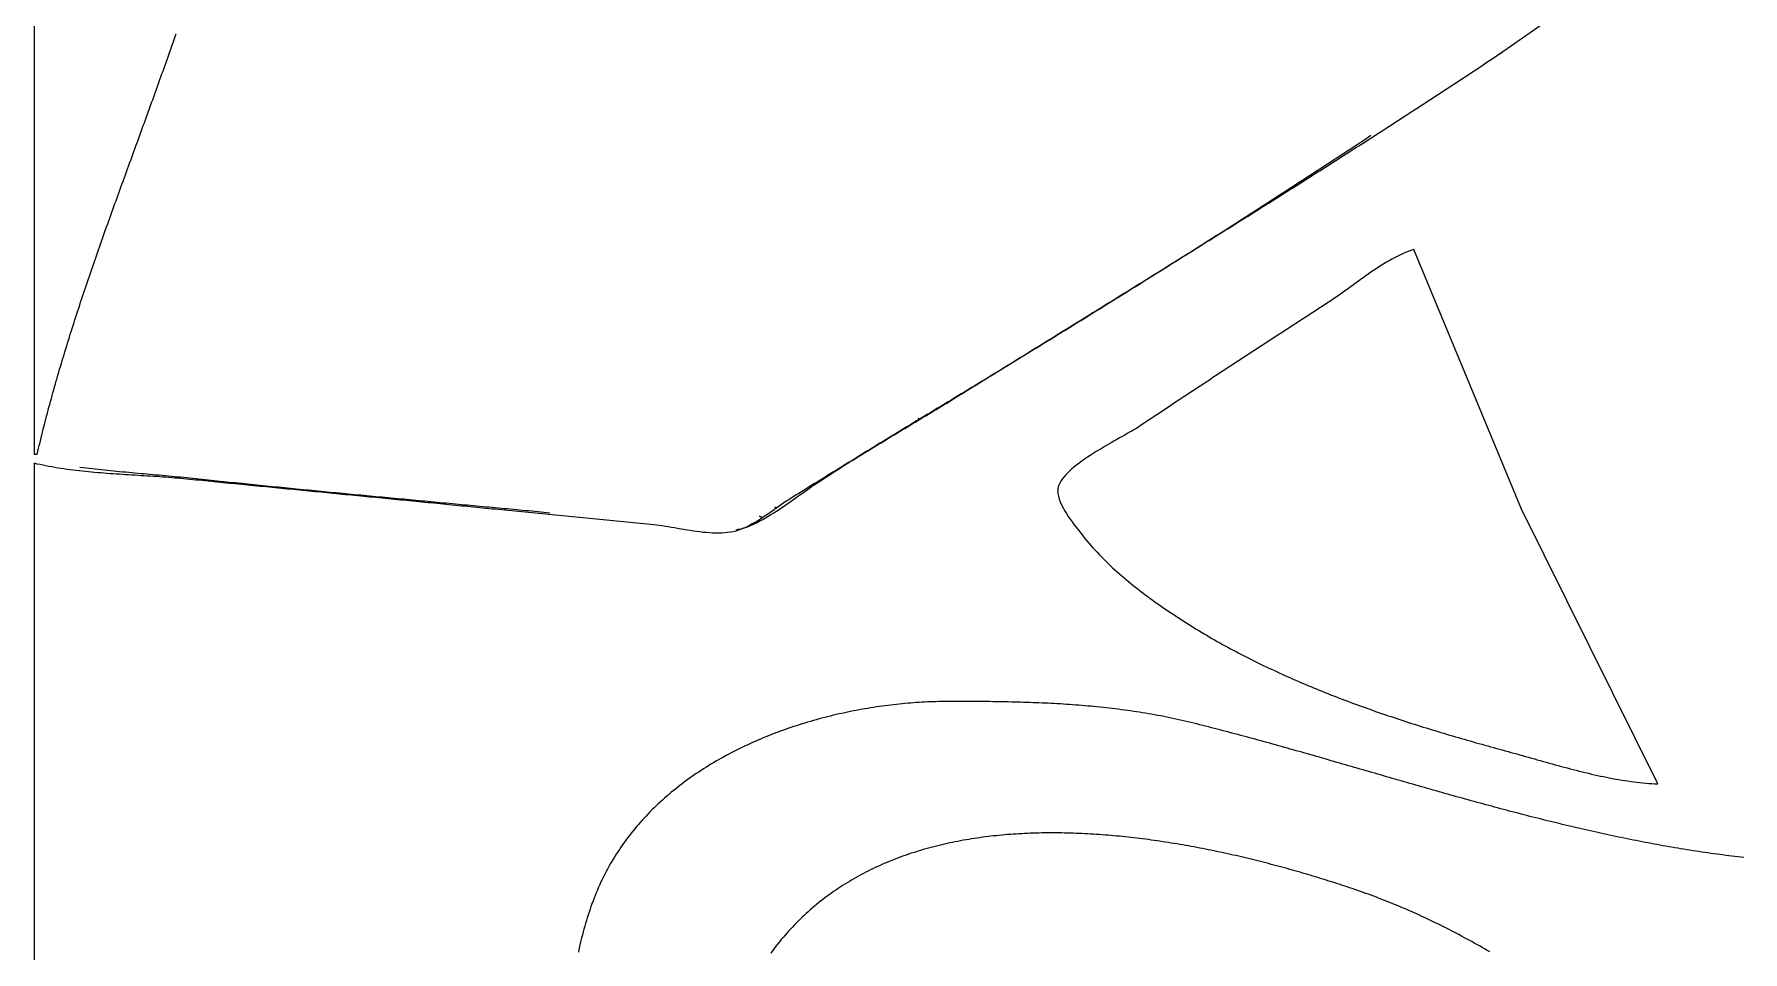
# Model space of a CAD drawing. Header units: inches. Extents: x 5.7 to 56.5, y 3.3 to 37.
# Drawn here: x 25.448 to 26.419, y 16.895 to 17.416 of the extents above; entities that cross this region are included whole.
import ezdxf

# ---------------------------------------------------------------- set-up
doc = ezdxf.new("R2010")
doc.units = ezdxf.units.IN
doc.header["$MEASUREMENT"] = 0
doc.layers.add('LASER BLACK', color=7, linetype='Continuous', lineweight=0, true_color=0x000000)

msp = doc.modelspace()

# ---------------------------------------------------------------- linework, layer by layer
at = {"layer": 'LASER BLACK', "linetype": 'Continuous'}
msp.add_line((26.28102, 17.40508), (26.31959, 17.43195), dxfattribs=at)
at = {"layer": 'LASER BLACK'}
for points in [[(25.44783, 17.91677), (25.44783, 17.17757), (25.44956, 17.17757), (25.44995, 17.17924), (25.45034, 17.18091), (25.45074, 17.18257), (25.45114, 17.18424), (25.45154, 17.1859), (25.45195, 17.18757), (25.45236, 17.18923), (25.45277, 17.1909), (25.45319, 17.19256), (25.45362, 17.19422), (25.45404, 17.19589), (25.45447, 17.19755), (25.45491, 17.19921), (25.45535, 17.20088), (25.45579, 17.20254), (25.45623, 17.2042), (25.45668, 17.20587), (25.45713, 17.20753), (25.45759, 17.20919), (25.45805, 17.21085), (25.45851, 17.21251), (25.45897, 17.21417), (25.45944, 17.21584), (25.45991, 17.2175), (25.46039, 17.21916), (25.46087, 17.22082), (25.46135, 17.22248), (25.46183, 17.22414), (25.46232, 17.2258), (25.46281, 17.22746), (25.4633, 17.22912), (25.4638, 17.23078), (25.4643, 17.23243), (25.4648, 17.23409), (25.4653, 17.23575), (25.46581, 17.23741), (25.46632, 17.23907), (25.46683, 17.24072), (25.46735, 17.24238), (25.46786, 17.24404), (25.46838, 17.2457), (25.46891, 17.24735), (25.46943, 17.24901), (25.46996, 17.25066), (25.47049, 17.25232), (25.47102, 17.25398), (25.47156, 17.25563), (25.47209, 17.25729), (25.47263, 17.25894), (25.47317, 17.2606), (25.47372, 17.26225), (25.47426, 17.2639), (25.47481, 17.26556), (25.47536, 17.26721), (25.47591, 17.26886), (25.47646, 17.27052), (25.47702, 17.27217), (25.47757, 17.27382), (25.47813, 17.27547), (25.47869, 17.27713), (25.47926, 17.27878), (25.47982, 17.28043), (25.48039, 17.28208), (25.48095, 17.28373), (25.48152, 17.28538), (25.48209, 17.28703), (25.48266, 17.28868), (25.48324, 17.29033), (25.48381, 17.29198), (25.48439, 17.29363), (25.48497, 17.29528), (25.48554, 17.29693), (25.48612, 17.29858), (25.4867, 17.30023), (25.48729, 17.30187), (25.48787, 17.30352), (25.48845, 17.30517), (25.48904, 17.30682), (25.48963, 17.30846), (25.49021, 17.31011), (25.4908, 17.31176), (25.49139, 17.3134), (25.49198, 17.31505), (25.49257, 17.31669), (25.49316, 17.31834), (25.49376, 17.31998), (25.49435, 17.32163), (25.49494, 17.32327), (25.49554, 17.32492), (25.49613, 17.32656), (25.49673, 17.3282), (25.49732, 17.32985), (25.49792, 17.33149), (25.49852, 17.33313), (25.49911, 17.33478), (25.49971, 17.33642), (25.50031, 17.33806), (25.5009, 17.3397), (25.5015, 17.34134), (25.5021, 17.34298), (25.5027, 17.34462), (25.5033, 17.34626), (25.50389, 17.3479), (25.50449, 17.34954), (25.50509, 17.35118), (25.50569, 17.35282), (25.50629, 17.35446), (25.50689, 17.3561), (25.50748, 17.35774), (25.50808, 17.35938), (25.50868, 17.36101), (25.50927, 17.36265), (25.50987, 17.36429), (25.51047, 17.36593), (25.51106, 17.36756), (25.51166, 17.3692), (25.51225, 17.37083), (25.51285, 17.37247), (25.51344, 17.3741), (25.51403, 17.37574), (25.51462, 17.37737), (25.51521, 17.37901), (25.5158, 17.38064), (25.51639, 17.38228), (25.51698, 17.38391), (25.51757, 17.38554), (25.51816, 17.38718), (25.51874, 17.38881), (25.51933, 17.39044), (25.51991, 17.39207), (25.52049, 17.3937), (25.52108, 17.39533), (25.52166, 17.39696), (25.52224, 17.3986), (25.52281, 17.40023), (25.52339, 17.40186), (25.52397, 17.40348), (25.52454, 17.40511), (25.52511, 17.40674), (25.52568, 17.40837), (25.52625, 17.41), (25.52682, 17.41163), (25.52739, 17.41326), (25.52795, 17.41488), (25.52851, 17.41651)], [(25.97409, 17.21121), (25.97556, 17.21212), (25.97704, 17.21304), (25.97852, 17.21395), (25.97999, 17.21486), (25.98147, 17.21578), (25.98295, 17.21669), (25.98442, 17.21761), (25.9859, 17.21852), (25.98738, 17.21944), (25.98885, 17.22035), (25.99033, 17.22127), (25.99181, 17.22218), (25.99328, 17.22309), (25.99476, 17.22401), (25.99624, 17.22492), (25.99772, 17.22584), (25.99919, 17.22675), (26.00067, 17.22767), (26.00215, 17.22858), (26.00362, 17.22949), (26.0051, 17.23041), (26.00658, 17.23132), (26.00806, 17.23223), (26.00953, 17.23315), (26.01101, 17.23406), (26.01249, 17.23498), (26.01397, 17.23589), (26.01544, 17.2368), (26.01692, 17.23772), (26.0184, 17.23863), (26.01988, 17.23954), (26.02136, 17.24046), (26.02283, 17.24137), (26.02431, 17.24229), (26.02579, 17.2432), (26.02727, 17.24411), (26.02874, 17.24503), (26.03022, 17.24594), (26.0317, 17.24686), (26.03318, 17.24777), (26.03465, 17.24868), (26.03613, 17.2496), (26.03761, 17.25051), (26.03909, 17.25142), (26.04057, 17.25234), (26.04204, 17.25325), (26.04352, 17.25417), (26.045, 17.25508), (26.04648, 17.256), (26.04795, 17.25691), (26.04943, 17.25782), (26.05091, 17.25874), (26.05239, 17.25965), (26.05386, 17.26057), (26.05534, 17.26148), (26.05682, 17.2624), (26.0583, 17.26331), (26.05977, 17.26423), (26.06125, 17.26514), (26.06273, 17.26606), (26.0642, 17.26697), (26.06568, 17.26789), (26.06716, 17.2688), (26.06864, 17.26972), (26.07011, 17.27063), (26.07159, 17.27155), (26.07307, 17.27247), (26.07454, 17.27338), (26.07602, 17.2743), (26.0775, 17.27521), (26.07897, 17.27613), (26.08045, 17.27705), (26.08193, 17.27796), (26.0834, 17.27888), (26.08488, 17.2798), (26.08635, 17.28071), (26.08783, 17.28163), (26.08931, 17.28255), (26.09078, 17.28346), (26.09226, 17.28438), (26.09373, 17.2853), (26.09521, 17.28622), (26.09668, 17.28713), (26.09816, 17.28805), (26.09964, 17.28897), (26.10111, 17.28989), (26.10259, 17.29081), (26.10406, 17.29173), (26.10554, 17.29265), (26.10701, 17.29356), (26.10848, 17.29448), (26.10996, 17.2954), (26.11143, 17.29632), (26.11291, 17.29724), (26.11438, 17.29816), (26.11586, 17.29908), (26.11733, 17.3), (26.1188, 17.30092), (26.12028, 17.30184), (26.12175, 17.30277), (26.12322, 17.30369), (26.1247, 17.30461), (26.12617, 17.30553), (26.12764, 17.30645), (26.12912, 17.30737), (26.13059, 17.3083), (26.13206, 17.30922), (26.13353, 17.31014), (26.135, 17.31106), (26.13648, 17.31199), (26.13795, 17.31291), (26.13942, 17.31384), (26.14089, 17.31476), (26.14236, 17.31568), (26.14383, 17.31661), (26.1453, 17.31753), (26.14677, 17.31846), (26.14825, 17.31938), (26.14972, 17.32031), (26.15119, 17.32123), (26.15266, 17.32216), (26.15413, 17.32309), (26.1556, 17.32401), (26.15706, 17.32494), (26.15853, 17.32587), (26.16, 17.3268), (26.16147, 17.32772), (26.16294, 17.32865), (26.16441, 17.32958), (26.16588, 17.33051), (26.16735, 17.33144), (26.16881, 17.33237), (26.17028, 17.3333), (26.17175, 17.33423), (26.17321, 17.33516), (26.17468, 17.33609), (26.17615, 17.33702), (26.17762, 17.33795), (26.17908, 17.33888), (26.18055, 17.33981), (26.18201, 17.34074), (26.18348, 17.34168), (26.18494, 17.34261), (26.18641, 17.34354), (26.18787, 17.34448), (26.18934, 17.34541), (26.1908, 17.34635), (26.19227, 17.34728), (26.19373, 17.34821), (26.19519, 17.34915), (26.19666, 17.35009), (26.19812, 17.35102), (26.19958, 17.35196), (26.20105, 17.35289), (26.20251, 17.35383), (26.20397, 17.35477), (26.20543, 17.35571), (26.20689, 17.35665), (26.20835, 17.35758), (26.20982, 17.35852), (26.21128, 17.35946), (26.21274, 17.3604), (26.2142, 17.36134), (26.21566, 17.36228), (26.21712, 17.36323), (26.21858, 17.36417), (26.22003, 17.36511), (26.22149, 17.36605), (26.22295, 17.36699), (26.22441, 17.36794), (26.22587, 17.36888), (26.22732, 17.36982), (26.22878, 17.37077), (26.23024, 17.37171), (26.2317, 17.37266), (26.23315, 17.3736), (26.23461, 17.37455), (26.23606, 17.3755), (26.23752, 17.37644), (26.23897, 17.37739), (26.24043, 17.37834), (26.24188, 17.37929), (26.24334, 17.38024), (26.24479, 17.38119), (26.24624, 17.38214), (26.2477, 17.38309), (26.24915, 17.38404), (26.2506, 17.38499), (26.25205, 17.38594), (26.2535, 17.38689), (26.25496, 17.38785), (26.25641, 17.3888), (26.25786, 17.38975), (26.25931, 17.39071), (26.26076, 17.39166), (26.26221, 17.39262), (26.26366, 17.39357), (26.26511, 17.39453), (26.26655, 17.39548), (26.268, 17.39644), (26.26945, 17.3974), (26.2709, 17.39836), (26.27234, 17.39932), (26.27379, 17.40028), (26.27524, 17.40124), (26.27668, 17.4022), (26.27813, 17.40316), (26.27957, 17.40412), (26.28102, 17.40508), (26.28246, 17.40604)], [(26.20785, 17.35861), (26.2064, 17.35765), (26.20495, 17.35669), (26.20349, 17.35573), (26.20204, 17.35477), (26.20059, 17.35381), (26.19914, 17.35286), (26.19768, 17.3519), (26.19623, 17.35094), (26.19478, 17.34999), (26.19332, 17.34903), (26.19187, 17.34807), (26.19041, 17.34712), (26.18896, 17.34616), (26.1875, 17.34521), (26.18604, 17.34425), (26.18459, 17.3433), (26.18313, 17.34235), (26.18167, 17.3414), (26.18021, 17.34044), (26.17875, 17.33949), (26.1773, 17.33854), (26.17584, 17.33759), (26.17438, 17.33664), (26.17292, 17.33569), (26.17146, 17.33474), (26.17, 17.33379), (26.16853, 17.33284), (26.16707, 17.33189), (26.16561, 17.33094), (26.16415, 17.33), (26.16269, 17.32905), (26.16122, 17.3281), (26.15976, 17.32716), (26.1583, 17.32621), (26.15683, 17.32526), (26.15537, 17.32432), (26.1539, 17.32337), (26.15244, 17.32243), (26.15097, 17.32149), (26.14951, 17.32054), (26.14804, 17.3196), (26.14658, 17.31866), (26.14511, 17.31772), (26.14364, 17.31677), (26.14218, 17.31583), (26.14071, 17.31489), (26.13924, 17.31395), (26.13777, 17.31301), (26.1363, 17.31207), (26.13483, 17.31113), (26.13337, 17.31019), (26.1319, 17.30925), (26.13043, 17.30832), (26.12896, 17.30738), (26.12749, 17.30644), (26.12602, 17.3055), (26.12454, 17.30457), (26.12307, 17.30363), (26.1216, 17.30269), (26.12013, 17.30176), (26.11866, 17.30082), (26.11719, 17.29989), (26.11571, 17.29895), (26.11424, 17.29802), (26.11277, 17.29709), (26.11129, 17.29615), (26.10982, 17.29522), (26.10835, 17.29429), (26.10687, 17.29336), (26.1054, 17.29243), (26.10392, 17.29149), (26.10245, 17.29056), (26.10097, 17.28963), (26.0995, 17.2887), (26.09802, 17.28777), (26.09654, 17.28684), (26.09507, 17.28591), (26.09359, 17.28499), (26.09211, 17.28406), (26.09064, 17.28313), (26.08916, 17.2822), (26.08768, 17.28127), (26.0862, 17.28035), (26.08473, 17.27942), (26.08325, 17.27849), (26.08177, 17.27757), (26.08029, 17.27664), (26.07881, 17.27572), (26.07733, 17.27479), (26.07585, 17.27387), (26.07437, 17.27295), (26.07289, 17.27202), (26.07141, 17.2711), (26.06993, 17.27018), (26.06845, 17.26925), (26.06697, 17.26833), (26.06549, 17.26741), (26.06401, 17.26649), (26.06253, 17.26557), (26.06105, 17.26464), (26.05957, 17.26372), (26.05808, 17.2628), (26.0566, 17.26188), (26.05512, 17.26096), (26.05364, 17.26004), (26.05215, 17.25913), (26.05067, 17.25821), (26.04919, 17.25729), (26.04771, 17.25637), (26.04622, 17.25545), (26.04474, 17.25454), (26.04325, 17.25362), (26.04177, 17.2527), (26.04029, 17.25179), (26.0388, 17.25087), (26.03732, 17.24995), (26.03583, 17.24904), (26.03435, 17.24812), (26.03286, 17.24721), (26.03138, 17.24629), (26.02989, 17.24538), (26.02841, 17.24447), (26.02692, 17.24355), (26.02544, 17.24264), (26.02395, 17.24173), (26.02247, 17.24081), (26.02098, 17.2399), (26.0195, 17.23899), (26.01801, 17.23808), (26.01652, 17.23717), (26.01504, 17.23626), (26.01355, 17.23535), (26.01206, 17.23444), (26.01058, 17.23353), (26.00909, 17.23262), (26.0076, 17.23171), (26.00612, 17.2308), (26.00463, 17.22989), (26.00314, 17.22898), (26.00165, 17.22807), (26.00017, 17.22716), (25.99868, 17.22626), (25.99719, 17.22535), (25.9957, 17.22444), (25.99422, 17.22353), (25.99273, 17.22263), (25.99124, 17.22172), (25.98975, 17.22081), (25.98826, 17.21991), (25.98677, 17.219), (25.98529, 17.2181), (25.9838, 17.21719), (25.98231, 17.21629), (25.98082, 17.21538), (25.97933, 17.21448), (25.97784, 17.21358), (25.97635, 17.21267), (25.97487, 17.21177), (25.97338, 17.21087), (25.97189, 17.20996), (25.9704, 17.20906), (25.96891, 17.20816), (25.96742, 17.20726), (25.96593, 17.20636), (25.96444, 17.20545), (25.96295, 17.20455), (25.96146, 17.20365), (25.95997, 17.20275), (25.95848, 17.20185), (25.957, 17.20095), (25.95551, 17.20005), (25.95402, 17.19915), (25.95253, 17.19825), (25.95104, 17.19735), (25.94954, 17.19645), (25.94805, 17.19555), (25.94656, 17.19464), (25.94506, 17.19374), (25.94357, 17.19283), (25.94208, 17.19193), (25.94059, 17.19102), (25.9391, 17.19011), (25.93761, 17.18921), (25.93612, 17.1883), (25.93462, 17.18739), (25.93313, 17.18648), (25.93164, 17.18557), (25.93016, 17.18466), (25.92867, 17.18374), (25.92718, 17.18283), (25.92569, 17.18192), (25.9242, 17.181), (25.92271, 17.18009), (25.92122, 17.17918), (25.91974, 17.17826), (25.91825, 17.17735), (25.91676, 17.17643), (25.91528, 17.17551), (25.91379, 17.1746), (25.9123, 17.17368), (25.91082, 17.17276), (25.90933, 17.17185), (25.90784, 17.17093), (25.90636, 17.17001), (25.90487, 17.16909), (25.90339, 17.16817), (25.9019, 17.16725), (25.90042, 17.16634), (25.89893, 17.16542), (25.89745, 17.1645), (25.89596, 17.16358), (25.89448, 17.16266), (25.893, 17.16174), (25.89151, 17.16082), (25.89003, 17.1599), (25.88854, 17.15898), (25.88706, 17.15806), (25.88558, 17.15714), (25.88409, 17.15622), (25.88261, 17.1553), (25.88113, 17.15438), (25.87964, 17.15346), (25.87816, 17.15254), (25.87681, 17.15169), (25.87545, 17.15079), (25.87405, 17.14985), (25.87264, 17.14888), (25.8712, 17.14787), (25.86975, 17.14685), (25.86828, 17.14581), (25.8668, 17.14477), (25.8653, 17.14373), (25.86378, 17.1427), (25.86226, 17.14168), (25.86073, 17.14068), (25.85918, 17.13972), (25.85764, 17.13879), (25.85608, 17.1379), (25.85452, 17.13706), (25.85297, 17.13628), (25.85141, 17.13557), (25.84985, 17.13493), (25.84829, 17.13436), (25.84674, 17.13388), (25.84519, 17.1335), (25.84363, 17.1332), (25.84204, 17.13297), (25.8404, 17.13281), (25.83873, 17.1327), (25.83703, 17.13266), (25.8353, 17.13267), (25.83355, 17.13272), (25.83177, 17.13282), (25.82998, 17.13296), (25.82817, 17.13314), (25.82636, 17.13335), (25.82453, 17.13358), (25.8227, 17.13384), (25.82087, 17.13412), (25.81905, 17.13441), (25.81722, 17.13471), (25.81541, 17.13502), (25.81361, 17.13533), (25.81183, 17.13564), (25.81006, 17.13594), (25.80832, 17.13623), (25.80661, 17.1365), (25.80492, 17.13676), (25.80327, 17.13699), (25.80165, 17.1372), (25.80007, 17.13737)], [(26.37096, 16.99017), (26.29341, 17.14634), (26.23214, 17.29383), (26.23056, 17.2933), (26.22898, 17.29272), (26.22741, 17.2921), (26.22585, 17.29143), (26.22431, 17.29073), (26.22277, 17.28998), (26.22123, 17.2892), (26.21971, 17.28839), (26.21819, 17.28754), (26.21668, 17.28667), (26.21518, 17.28577), (26.21369, 17.28484), (26.2122, 17.28389), (26.21072, 17.28293), (26.20925, 17.28194), (26.20778, 17.28094), (26.20632, 17.27993), (26.20486, 17.2789), (26.20341, 17.27787), (26.20197, 17.27683), (26.20053, 17.27579), (26.19909, 17.27474), (26.19766, 17.2737), (26.19623, 17.27266), (26.19481, 17.27162), (26.19339, 17.2706), (26.19198, 17.26958), (26.19057, 17.26857), (26.18916, 17.26758), (26.18775, 17.2666), (26.18635, 17.26565), (26.18495, 17.26471), (26.18356, 17.2638), (26.18209, 17.26286), (26.18063, 17.26192), (26.17917, 17.26097), (26.17771, 17.26003), (26.17625, 17.25909), (26.17479, 17.25814), (26.17333, 17.2572), (26.17187, 17.25626), (26.17041, 17.25531), (26.16895, 17.25437), (26.16749, 17.25342), (26.16603, 17.25247), (26.16457, 17.25153), (26.16312, 17.25058), (26.16166, 17.24963), (26.1602, 17.24869), (26.15874, 17.24774), (26.15728, 17.24679), (26.15583, 17.24584), (26.15437, 17.24489), (26.15291, 17.24394), (26.15145, 17.24299), (26.15, 17.24204), (26.14854, 17.24109), (26.14709, 17.24014), (26.14563, 17.23919), (26.14417, 17.23824), (26.14272, 17.23729), (26.14126, 17.23634), (26.13981, 17.23538), (26.13835, 17.23443), (26.1369, 17.23348), (26.13544, 17.23252), (26.13399, 17.23157), (26.13253, 17.23062), (26.13108, 17.22966), (26.12962, 17.22871), (26.12817, 17.22775), (26.12672, 17.2268), (26.12526, 17.22584), (26.12381, 17.22489), (26.12236, 17.22393), (26.1209, 17.22297), (26.11945, 17.22202), (26.118, 17.22106), (26.11655, 17.2201), (26.1151, 17.21914), (26.11364, 17.21818), (26.11219, 17.21723), (26.11074, 17.21627), (26.10929, 17.21531), (26.10784, 17.21435), (26.10639, 17.21339), (26.10494, 17.21243), (26.10349, 17.21147), (26.10204, 17.21051), (26.10059, 17.20955), (26.09914, 17.20859), (26.09769, 17.20763), (26.09624, 17.20667), (26.09479, 17.20571), (26.09334, 17.20475), (26.09189, 17.20378), (26.09045, 17.20282), (26.089, 17.20186), (26.08755, 17.2009), (26.0861, 17.19993), (26.08465, 17.19897), (26.08321, 17.19801), (26.08176, 17.19705), (26.08031, 17.19608), (26.07886, 17.19512), (26.07742, 17.19415), (26.07597, 17.19319), (26.07511, 17.19263), (26.07414, 17.19203), (26.07306, 17.19139), (26.0719, 17.1907), (26.07064, 17.18998), (26.06931, 17.18923), (26.06791, 17.18844), (26.06644, 17.18761), (26.06492, 17.18676), (26.06335, 17.18588), (26.06174, 17.18496), (26.06009, 17.18403), (26.05842, 17.18306), (26.05673, 17.18208), (26.05503, 17.18107), (26.05332, 17.18004), (26.05162, 17.179), (26.04992, 17.17794), (26.04825, 17.17686), (26.0466, 17.17577), (26.04499, 17.17467), (26.04341, 17.17356), (26.04189, 17.17244), (26.04042, 17.17131), (26.03901, 17.17018), (26.03767, 17.16904), (26.03642, 17.1679), (26.03524, 17.16676), (26.03416, 17.16562), (26.03318, 17.16449), (26.03231, 17.16336), (26.03156, 17.16223), (26.03092, 17.16111), (26.03042, 17.16), (26.03005, 17.15891), (26.02983, 17.15782), (26.02977, 17.15675), (26.02988, 17.15522), (26.03017, 17.15365), (26.03062, 17.15205), (26.03122, 17.15042), (26.03194, 17.14877), (26.03278, 17.14712), (26.0337, 17.14547), (26.03469, 17.14384), (26.03573, 17.14223), (26.03681, 17.14066), (26.03791, 17.13912), (26.03901, 17.13765), (26.04009, 17.13623), (26.04113, 17.13489), (26.04212, 17.13363), (26.04303, 17.13246), (26.04412, 17.13107), (26.04523, 17.1297), (26.04635, 17.12835), (26.04749, 17.12701), (26.04864, 17.12568), (26.0498, 17.12437), (26.05097, 17.12307), (26.05216, 17.12179), (26.05336, 17.12052), (26.05457, 17.11927), (26.05579, 17.11803), (26.05703, 17.1168), (26.05828, 17.11558), (26.05953, 17.11438), (26.0608, 17.11319), (26.06208, 17.11201), (26.06337, 17.11084), (26.06467, 17.10968), (26.06598, 17.10854), (26.0673, 17.1074), (26.06863, 17.10628), (26.06997, 17.10517), (26.07132, 17.10406), (26.07267, 17.10297), (26.07404, 17.10189), (26.07541, 17.10081), (26.07679, 17.09974), (26.07818, 17.09869), (26.07957, 17.09764), (26.08098, 17.0966), (26.08238, 17.09557), (26.0838, 17.09454), (26.08522, 17.09352), (26.08665, 17.09251), (26.08808, 17.09151), (26.08952, 17.09051), (26.09097, 17.08952), (26.09242, 17.08853), (26.09387, 17.08756), (26.09533, 17.08658), (26.09679, 17.08561), (26.09824, 17.08466), (26.0997, 17.08372), (26.10116, 17.08278), (26.10262, 17.08185), (26.10409, 17.08092), (26.10556, 17.08), (26.10703, 17.07909), (26.10851, 17.07819), (26.10999, 17.07729), (26.11148, 17.07639), (26.11297, 17.07551), (26.11447, 17.07463), (26.11596, 17.07375), (26.11746, 17.07289), (26.11897, 17.07203), (26.12048, 17.07117), (26.12199, 17.07032), (26.12351, 17.06948), (26.12503, 17.06864), (26.12655, 17.06781), (26.12807, 17.06699), (26.1296, 17.06617), (26.13114, 17.06535), (26.13267, 17.06455), (26.13421, 17.06374), (26.13575, 17.06295), (26.1373, 17.06216), (26.13885, 17.06137), (26.1404, 17.06059), (26.14195, 17.05982), (26.14351, 17.05905), (26.14507, 17.05829), (26.14664, 17.05753), (26.1482, 17.05678), (26.14977, 17.05603), (26.15134, 17.05529), (26.15292, 17.05456), (26.15449, 17.05382), (26.15607, 17.0531), (26.15766, 17.05238), (26.15924, 17.05166), (26.16083, 17.05095), (26.16242, 17.05025), (26.16401, 17.04955), (26.16561, 17.04885), (26.16721, 17.04816), (26.16881, 17.04748), (26.17041, 17.04679), (26.17201, 17.04612), (26.17362, 17.04545), (26.17523, 17.04478), (26.17684, 17.04412), (26.17845, 17.04346), (26.18007, 17.04281), (26.18169, 17.04216), (26.1833, 17.04151), (26.18493, 17.04088), (26.18655, 17.04024), (26.18817, 17.03961), (26.1898, 17.03898), (26.19143, 17.03836), (26.19306, 17.03774), (26.19469, 17.03713), (26.19632, 17.03652), (26.19796, 17.03591), (26.1996, 17.03531), (26.20123, 17.03471), (26.20287, 17.03412), (26.20451, 17.03353), (26.20616, 17.03294), (26.2078, 17.03236), (26.20945, 17.03178), (26.21109, 17.03121), (26.21274, 17.03064), (26.21439, 17.03007), (26.21604, 17.02951), (26.21769, 17.02894), (26.21934, 17.02839), (26.221, 17.02784), (26.22265, 17.02729), (26.22431, 17.02674), (26.22596, 17.0262), (26.22762, 17.02566), (26.22928, 17.02512), (26.23094, 17.02459), (26.2326, 17.02406), (26.23426, 17.02353), (26.23592, 17.02301), (26.23758, 17.02249), (26.23924, 17.02197), (26.2409, 17.02146), (26.24257, 17.02094), (26.24423, 17.02044), (26.24589, 17.01993), (26.24756, 17.01943), (26.24922, 17.01893), (26.25089, 17.01843), (26.25255, 17.01794), (26.25422, 17.01744), (26.25589, 17.01695), (26.25755, 17.01647), (26.25922, 17.01598), (26.26089, 17.0155), (26.26255, 17.01502), (26.26422, 17.01455), (26.26588, 17.01407), (26.26755, 17.0136), (26.26922, 17.01313), (26.27088, 17.01266), (26.27255, 17.0122), (26.27421, 17.01173), (26.27588, 17.01127), (26.27754, 17.01081), (26.27921, 17.01036), (26.28087, 17.0099), (26.28253, 17.00945), (26.2842, 17.009), (26.28583, 17.00855), (26.28747, 17.0081), (26.28911, 17.00765), (26.29076, 17.00719), (26.29242, 17.00672), (26.29408, 17.00626), (26.29574, 17.00579), (26.29741, 17.00532), (26.29909, 17.00484), (26.30076, 17.00437), (26.30244, 17.00389), (26.30413, 17.00342), (26.30582, 17.00294), (26.30751, 17.00247), (26.30921, 17.00199), (26.31091, 17.00152), (26.31261, 17.00105), (26.31431, 17.00059), (26.31602, 17.00012), (26.31773, 16.99967), (26.31944, 16.99921), (26.32115, 16.99876), (26.32287, 16.99832), (26.32459, 16.99788), (26.32631, 16.99745), (26.32803, 16.99702), (26.32975, 16.9966), (26.33147, 16.99619), (26.33319, 16.99579), (26.33492, 16.9954), (26.33664, 16.99502), (26.33836, 16.99465), (26.34009, 16.99428), (26.34181, 16.99393), (26.34354, 16.9936), (26.34526, 16.99327), (26.34699, 16.99295), (26.34871, 16.99265), (26.35043, 16.99237), (26.35215, 16.99209), (26.35387, 16.99183), (26.35559, 16.99159), (26.35731, 16.99136), (26.35902, 16.99115), (26.36073, 16.99096), (26.36244, 16.99078), (26.36415, 16.99062), (26.36586, 16.99048), (26.36756, 16.99036), (26.36926, 16.99025), (26.37096, 16.99017)], [(25.84692, 17.13458), (25.84836, 17.13486), (25.84982, 17.13522), (25.8513, 17.13565), (25.8528, 17.13616), (25.85431, 17.13673), (25.85584, 17.13737), (25.85737, 17.13806), (25.85892, 17.1388), (25.86048, 17.1396), (25.86204, 17.14044), (25.8636, 17.14132), (25.86517, 17.14224), (25.86673, 17.14319), (25.86829, 17.14417), (25.86984, 17.14516), (25.87139, 17.14618), (25.87292, 17.14722), (25.87445, 17.14826), (25.87596, 17.14931), (25.87745, 17.15035), (25.87893, 17.1514), (25.88038, 17.15244), (25.88181, 17.15346), (25.88322, 17.15447), (25.8846, 17.15546), (25.88595, 17.15642), (25.88727, 17.15736), (25.88855, 17.15825), (25.8898, 17.15911), (25.89102, 17.15993), (25.89246, 17.16089), (25.89392, 17.16185), (25.89537, 17.16281), (25.89682, 17.16376), (25.89828, 17.16471), (25.89974, 17.16566), (25.90121, 17.1666), (25.90267, 17.16754), (25.90414, 17.16848), (25.90561, 17.16941), (25.90708, 17.17035), (25.90856, 17.17128), (25.91003, 17.17221), (25.91151, 17.17313), (25.91299, 17.17405), (25.91447, 17.17498), (25.91595, 17.17589), (25.91744, 17.17681), (25.91892, 17.17773), (25.92041, 17.17864), (25.9219, 17.17955), (25.92338, 17.18046), (25.92487, 17.18137), (25.92636, 17.18228), (25.92786, 17.18319), (25.92935, 17.18409), (25.93084, 17.185), (25.93234, 17.1859), (25.93383, 17.18681), (25.93532, 17.18771), (25.93682, 17.18861), (25.93831, 17.18951), (25.93981, 17.19041), (25.94131, 17.19131), (25.9428, 17.19221), (25.9443, 17.19311), (25.94579, 17.19401), (25.94729, 17.19491), (25.94878, 17.19581), (25.95028, 17.19671), (25.95177, 17.19761), (25.95327, 17.19851), (25.95476, 17.19941), (25.95625, 17.20031), (25.95775, 17.20121), (25.95924, 17.20212), (25.96073, 17.20302), (25.96222, 17.20392), (25.96371, 17.20483), (25.96519, 17.20574), (25.96668, 17.20664), (25.96816, 17.20755), (25.96965, 17.20846), (25.97113, 17.20938), (25.97261, 17.21029), (25.97409, 17.21121)], [(25.95046, 17.19782), (25.95162, 17.19724), (25.95046, 17.19782)], [(25.53459, 17.1634), (25.53288, 17.16356), (25.53117, 17.16372), (25.52946, 17.16388), (25.52774, 17.16402), (25.52601, 17.16416), (25.52429, 17.16429), (25.52255, 17.16442), (25.52082, 17.16455), (25.51908, 17.16467), (25.51733, 17.16479), (25.51559, 17.1649), (25.51384, 17.16501), (25.51209, 17.16512), (25.51034, 17.16523), (25.50858, 17.16534), (25.50682, 17.16545), (25.50507, 17.16555), (25.50331, 17.16566), (25.50154, 17.16577), (25.49978, 17.16588), (25.49802, 17.16599), (25.49626, 17.16611), (25.4945, 17.16622), (25.49273, 17.16634), (25.49097, 17.16647), (25.48921, 17.1666), (25.48745, 17.16673), (25.48569, 17.16688), (25.48394, 17.16702), (25.48218, 17.16717), (25.48043, 17.16733), (25.47868, 17.1675), (25.47693, 17.16768), (25.47518, 17.16786), (25.47344, 17.16805), (25.4717, 17.16826), (25.46996, 17.16847), (25.46823, 17.16869), (25.4665, 17.16893), (25.46478, 17.16917), (25.46306, 17.16943), (25.46134, 17.1697), (25.45963, 17.16998), (25.45793, 17.17028), (25.45623, 17.17059), (25.45454, 17.17091), (25.45285, 17.17125), (25.45117, 17.17161), (25.44949, 17.17198), (25.44783, 17.17237), (25.44783, 15.65232)], [(25.47385, 17.17014), (25.47559, 17.16993), (25.47733, 17.16974), (25.47906, 17.16954), (25.4808, 17.16935), (25.48253, 17.16916), (25.48427, 17.16898), (25.486, 17.1688), (25.48774, 17.16862), (25.48947, 17.16845), (25.49121, 17.16828), (25.49294, 17.16811), (25.49468, 17.16794), (25.49641, 17.16778), (25.49815, 17.16762), (25.49988, 17.16746), (25.50161, 17.1673), (25.50335, 17.16714), (25.50508, 17.16698), (25.50682, 17.16683), (25.50855, 17.16667), (25.51029, 17.16651), (25.51202, 17.16636), (25.51376, 17.16621), (25.51549, 17.16605), (25.51722, 17.16589), (25.51896, 17.16574), (25.52069, 17.16558), (25.52243, 17.16543), (25.52416, 17.16527), (25.5259, 17.16511), (25.52764, 17.16495), (25.52937, 17.16478), (25.53111, 17.16462), (25.53284, 17.16445), (25.53458, 17.16428), (25.53632, 17.16411), (25.53805, 17.16393), (25.53979, 17.16376), (25.54153, 17.16357), (25.54326, 17.16339), (25.545, 17.16321), (25.54673, 17.16302), (25.54846, 17.16284), (25.55019, 17.16265), (25.55193, 17.16247), (25.55366, 17.16229), (25.55539, 17.16211), (25.55713, 17.16192), (25.55886, 17.16174), (25.5606, 17.16156), (25.56233, 17.16138), (25.56406, 17.16121), (25.5658, 17.16103), (25.56753, 17.16085), (25.56927, 17.16067), (25.571, 17.16049), (25.57274, 17.16032), (25.57447, 17.16014), (25.5762, 17.15996), (25.57794, 17.15979), (25.57967, 17.15961), (25.58141, 17.15944), (25.58314, 17.15927), (25.58488, 17.15909), (25.58662, 17.15892), (25.58835, 17.15875), (25.59009, 17.15857), (25.59182, 17.1584), (25.59356, 17.15823), (25.59529, 17.15806), (25.59703, 17.15789), (25.59876, 17.15772), (25.6005, 17.15755), (25.60224, 17.15738), (25.60397, 17.15721), (25.60571, 17.15704), (25.60744, 17.15687), (25.60918, 17.1567), (25.61092, 17.15653), (25.61265, 17.15637), (25.61439, 17.1562), (25.61612, 17.15603), (25.61786, 17.15587), (25.6196, 17.1557), (25.62133, 17.15553), (25.62307, 17.15537), (25.62481, 17.1552), (25.62654, 17.15504), (25.62828, 17.15487), (25.63002, 17.15471), (25.63175, 17.15454), (25.63349, 17.15438), (25.63523, 17.15421), (25.63696, 17.15405), (25.6387, 17.15388), (25.64044, 17.15372), (25.64217, 17.15356), (25.64391, 17.15339), (25.64565, 17.15323), (25.64738, 17.15307), (25.64912, 17.1529), (25.65085, 17.15274), (25.65259, 17.15258), (25.65433, 17.15242), (25.65606, 17.15225), (25.6578, 17.15209), (25.65954, 17.15193), (25.66127, 17.15177), (25.66301, 17.15161), (25.66475, 17.15144), (25.66648, 17.15128), (25.66822, 17.15112), (25.66995, 17.15096), (25.67169, 17.1508), (25.67343, 17.15064), (25.67516, 17.15047), (25.6769, 17.15031), (25.67864, 17.15015), (25.68037, 17.14999), (25.68211, 17.14983), (25.68384, 17.14967), (25.68558, 17.14951), (25.68731, 17.14935), (25.68905, 17.14918), (25.69079, 17.14902), (25.69252, 17.14886), (25.69426, 17.1487), (25.69599, 17.14854), (25.69773, 17.14838), (25.69946, 17.14822), (25.7012, 17.14806), (25.70293, 17.14789), (25.70467, 17.14773), (25.7064, 17.14757), (25.70814, 17.14741), (25.70987, 17.14725), (25.71161, 17.14709), (25.71334, 17.14692), (25.71508, 17.14676), (25.71681, 17.1466), (25.71854, 17.14644), (25.72028, 17.14627), (25.72201, 17.14611), (25.72375, 17.14595), (25.72548, 17.14579), (25.72721, 17.14562), (25.72895, 17.14546), (25.73068, 17.1453), (25.73241, 17.14513), (25.73415, 17.14497), (25.73588, 17.1448), (25.73761, 17.14464), (25.73934, 17.14447), (25.74108, 17.14431)], [(25.80007, 17.13737), (25.71158, 17.14605), (25.70984, 17.14622), (25.70811, 17.14639), (25.70637, 17.14657), (25.70464, 17.14674), (25.7029, 17.14691), (25.70117, 17.14708), (25.69943, 17.14726), (25.6977, 17.14743), (25.69596, 17.1476), (25.69423, 17.14777), (25.69249, 17.14794), (25.69076, 17.14811), (25.68902, 17.14829), (25.68729, 17.14846), (25.68555, 17.14863), (25.68382, 17.1488), (25.68208, 17.14897), (25.68035, 17.14914), (25.67861, 17.14931), (25.67688, 17.14948), (25.67514, 17.14965), (25.67341, 17.14982), (25.67167, 17.14999), (25.66994, 17.15016), (25.6682, 17.15033), (25.66647, 17.1505), (25.66473, 17.15067), (25.663, 17.15084), (25.66126, 17.15101), (25.65952, 17.15118), (25.65779, 17.15135), (25.65605, 17.15152), (25.65432, 17.15169), (25.65258, 17.15186), (25.65085, 17.15202), (25.64911, 17.15219), (25.64738, 17.15236), (25.64564, 17.15253), (25.64391, 17.1527), (25.64217, 17.15287), (25.64044, 17.15304), (25.6387, 17.15321), (25.63697, 17.15337), (25.63523, 17.15354), (25.6335, 17.15371), (25.63176, 17.15388), (25.63002, 17.15405), (25.62829, 17.15422), (25.62655, 17.15439), (25.62482, 17.15455), (25.62308, 17.15472), (25.62135, 17.15489), (25.61961, 17.15506), (25.61788, 17.15523), (25.61614, 17.1554), (25.61441, 17.15556), (25.61267, 17.15573), (25.61094, 17.1559), (25.6092, 17.15607), (25.60747, 17.15624), (25.60573, 17.15641), (25.604, 17.15658), (25.60226, 17.15674), (25.60052, 17.15691), (25.59879, 17.15708), (25.59705, 17.15725), (25.59532, 17.15742), (25.59358, 17.15759), (25.59185, 17.15776), (25.59011, 17.15793), (25.58838, 17.1581), (25.58664, 17.15827), (25.58491, 17.15843), (25.58317, 17.1586), (25.58144, 17.15877), (25.5797, 17.15894), (25.57797, 17.15911), (25.57623, 17.15928), (25.5745, 17.15945), (25.57276, 17.15962), (25.57102, 17.15979), (25.56929, 17.15996), (25.56755, 17.16013), (25.56582, 17.1603), (25.56408, 17.16047), (25.56235, 17.16065), (25.56061, 17.16082), (25.55888, 17.16099), (25.55714, 17.16116), (25.55541, 17.16133), (25.55367, 17.1615), (25.55194, 17.16167), (25.5502, 17.16184), (25.54847, 17.16202), (25.54673, 17.16219), (25.545, 17.16236), (25.54326, 17.16253), (25.54153, 17.16271), (25.53979, 17.16288), (25.53806, 17.16305), (25.53632, 17.16323), (25.53459, 17.1634)], [(25.8689, 17.1475), (25.87006, 17.14692), (25.8689, 17.1475)], [(25.86023, 17.14229), (25.86138, 17.14171), (25.86023, 17.14229)], [(26.41985, 16.94831), (26.41813, 16.9485), (26.41642, 16.9487), (26.41471, 16.94891), (26.413, 16.94912), (26.41129, 16.94933), (26.40958, 16.94955), (26.40787, 16.94977), (26.40617, 16.95), (26.40446, 16.95023), (26.40276, 16.95046), (26.40105, 16.9507), (26.39935, 16.95094), (26.39764, 16.95119), (26.39594, 16.95144), (26.39424, 16.9517), (26.39254, 16.95196), (26.39084, 16.95222), (26.38914, 16.95249), (26.38744, 16.95276), (26.38574, 16.95303), (26.38404, 16.95331), (26.38234, 16.95359), (26.38065, 16.95388), (26.37895, 16.95417), (26.37725, 16.95446), (26.37556, 16.95476), (26.37387, 16.95506), (26.37217, 16.95536), (26.37048, 16.95567), (26.36879, 16.95598), (26.3671, 16.9563), (26.3654, 16.95661), (26.36371, 16.95694), (26.36202, 16.95726), (26.36034, 16.95759), (26.35865, 16.95792), (26.35696, 16.95825), (26.35527, 16.95859), (26.35358, 16.95893), (26.3519, 16.95928), (26.35021, 16.95962), (26.34853, 16.95997), (26.34684, 16.96033), (26.34516, 16.96068), (26.34348, 16.96104), (26.34179, 16.96141), (26.34011, 16.96177), (26.33843, 16.96214), (26.33675, 16.96251), (26.33507, 16.96288), (26.33338, 16.96326), (26.3317, 16.96364), (26.33003, 16.96402), (26.32835, 16.9644), (26.32667, 16.96479), (26.32499, 16.96518), (26.32331, 16.96557), (26.32164, 16.96597), (26.31996, 16.96636), (26.31828, 16.96676), (26.31661, 16.96716), (26.31493, 16.96757), (26.31326, 16.96797), (26.31158, 16.96838), (26.30991, 16.96879), (26.30823, 16.96921), (26.30656, 16.96962), (26.30489, 16.97004), (26.30322, 16.97046), (26.30154, 16.97088), (26.29987, 16.9713), (26.2982, 16.97173), (26.29653, 16.97216), (26.29486, 16.97259), (26.29319, 16.97302), (26.29152, 16.97345), (26.28985, 16.97389), (26.28818, 16.97432), (26.28651, 16.97476), (26.28485, 16.9752), (26.28318, 16.97564), (26.28151, 16.97609), (26.27984, 16.97653), (26.27818, 16.97698), (26.27651, 16.97743), (26.27484, 16.97787), (26.27318, 16.97833), (26.27151, 16.97878), (26.26985, 16.97923), (26.26818, 16.97969), (26.26652, 16.98014), (26.26485, 16.9806), (26.26319, 16.98106), (26.26153, 16.98152), (26.25986, 16.98198), (26.2582, 16.98244), (26.25654, 16.98291), (26.25487, 16.98337), (26.25321, 16.98384), (26.25155, 16.98431), (26.24989, 16.98477), (26.24822, 16.98524), (26.24656, 16.98571), (26.2449, 16.98618), (26.24324, 16.98665), (26.24158, 16.98712), (26.23992, 16.9876), (26.23826, 16.98807), (26.2366, 16.98854), (26.23494, 16.98902), (26.23328, 16.98949), (26.23162, 16.98997), (26.22996, 16.99045), (26.2283, 16.99092), (26.22664, 16.9914), (26.22498, 16.99188), (26.22332, 16.99236), (26.22166, 16.99283), (26.22, 16.99331), (26.21834, 16.99379), (26.21668, 16.99427), (26.21502, 16.99475), (26.21337, 16.99523), (26.21171, 16.99571), (26.21005, 16.99619), (26.20839, 16.99667), (26.20673, 16.99715), (26.20507, 16.99763), (26.20342, 16.99811), (26.20176, 16.99859), (26.2001, 16.99907), (26.19844, 16.99955), (26.19679, 17.00003), (26.19513, 17.00051), (26.19347, 17.00099), (26.19181, 17.00146), (26.19016, 17.00194), (26.1885, 17.00242), (26.18684, 17.0029), (26.18518, 17.00337), (26.18353, 17.00385), (26.18187, 17.00433), (26.18021, 17.0048), (26.17855, 17.00528), (26.1769, 17.00575), (26.17524, 17.00623), (26.17358, 17.0067), (26.17192, 17.00717), (26.17027, 17.00764), (26.16861, 17.00811), (26.16695, 17.00858), (26.16529, 17.00905), (26.16364, 17.00952), (26.16198, 17.00999), (26.16032, 17.01045), (26.15866, 17.01092), (26.157, 17.01138), (26.15535, 17.01185), (26.15369, 17.01231), (26.15203, 17.01277), (26.15037, 17.01323), (26.14871, 17.01369), (26.14706, 17.01414), (26.1454, 17.0146), (26.14374, 17.01505), (26.14208, 17.01551), (26.14042, 17.01596), (26.13876, 17.01641), (26.1371, 17.01686), (26.13544, 17.0173), (26.13378, 17.01775), (26.13212, 17.01819), (26.13046, 17.01864), (26.1288, 17.01908), (26.12714, 17.01952), (26.12548, 17.01995), (26.12382, 17.02039), (26.12216, 17.02082), (26.1205, 17.02126), (26.11884, 17.02169), (26.11718, 17.02211), (26.11552, 17.02254), (26.11386, 17.02296), (26.11219, 17.02339), (26.11053, 17.02381), (26.10887, 17.02423), (26.10721, 17.02464), (26.10549, 17.02506), (26.10378, 17.02548), (26.10206, 17.02588), (26.10035, 17.02628), (26.09863, 17.02666), (26.09691, 17.02704), (26.0952, 17.0274), (26.09348, 17.02776), (26.09176, 17.02811), (26.09004, 17.02845), (26.08832, 17.02878), (26.0866, 17.0291), (26.08488, 17.02942), (26.08316, 17.02972), (26.08144, 17.03002), (26.07971, 17.03031), (26.07799, 17.03059), (26.07627, 17.03087), (26.07454, 17.03113), (26.07282, 17.03139), (26.0711, 17.03164), (26.06937, 17.03189), (26.06764, 17.03212), (26.06592, 17.03235), (26.06419, 17.03257), (26.06246, 17.03279), (26.06073, 17.03299), (26.05901, 17.0332), (26.05728, 17.03339), (26.05555, 17.03358), (26.05382, 17.03376), (26.05209, 17.03393), (26.05035, 17.0341), (26.04862, 17.03426), (26.04689, 17.03442), (26.04516, 17.03457), (26.04342, 17.03472), (26.04169, 17.03486), (26.03996, 17.03499), (26.03822, 17.03512), (26.03649, 17.03524), (26.03475, 17.03536), (26.03301, 17.03547), (26.03128, 17.03558), (26.02954, 17.03568), (26.0278, 17.03578), (26.02606, 17.03587), (26.02432, 17.03596), (26.02258, 17.03604), (26.02084, 17.03612), (26.0191, 17.0362), (26.01736, 17.03627), (26.01562, 17.03633), (26.01388, 17.0364), (26.01213, 17.03646), (26.01039, 17.03651), (26.00865, 17.03656), (26.0069, 17.03661), (26.00516, 17.03666), (26.00341, 17.0367), (26.00166, 17.03674), (25.99992, 17.03677), (25.99817, 17.03681), (25.99642, 17.03684), (25.99467, 17.03686), (25.99293, 17.03689), (25.99118, 17.03691), (25.98943, 17.03693), (25.98768, 17.03695), (25.98593, 17.03696), (25.98417, 17.03698), (25.98242, 17.03699), (25.98067, 17.037), (25.97892, 17.037), (25.97716, 17.03701), (25.97541, 17.03702), (25.97366, 17.03702), (25.9719, 17.03702), (25.97015, 17.03702), (25.96839, 17.03702), (25.96683, 17.03702), (25.96526, 17.037), (25.96369, 17.03698), (25.96212, 17.03695), (25.96054, 17.0369), (25.95895, 17.03685), (25.95737, 17.03679), (25.95578, 17.03672), (25.95418, 17.03665), (25.95258, 17.03656), (25.95098, 17.03646), (25.94938, 17.03636), (25.94777, 17.03624), (25.94616, 17.03612), (25.94455, 17.03598), (25.94293, 17.03584), (25.94132, 17.03569), (25.9397, 17.03552), (25.93807, 17.03535), (25.93645, 17.03517), (25.93483, 17.03498), (25.9332, 17.03478), (25.93157, 17.03457), (25.92994, 17.03435), (25.92831, 17.03412), (25.92668, 17.03388), (25.92504, 17.03364), (25.92341, 17.03338), (25.92178, 17.03311), (25.92014, 17.03283), (25.91851, 17.03255), (25.91687, 17.03225), (25.91524, 17.03195), (25.9136, 17.03163), (25.91197, 17.0313), (25.91033, 17.03097), (25.9087, 17.03063), (25.90707, 17.03027), (25.90543, 17.02991), (25.9038, 17.02953), (25.90217, 17.02915), (25.90055, 17.02875), (25.89892, 17.02835), (25.8973, 17.02794), (25.89567, 17.02751), (25.89405, 17.02708), (25.89243, 17.02663), (25.89082, 17.02618), (25.8892, 17.02572), (25.88759, 17.02524), (25.88598, 17.02476), (25.88438, 17.02426), (25.88277, 17.02376), (25.88118, 17.02324), (25.87958, 17.02272), (25.87799, 17.02219), (25.8764, 17.02164), (25.87481, 17.02109), (25.87323, 17.02052), (25.87166, 17.01994), (25.87008, 17.01936), (25.86851, 17.01876), (25.86695, 17.01816), (25.86539, 17.01754), (25.86384, 17.01691), (25.86229, 17.01627), (25.86075, 17.01563), (25.85921, 17.01497), (25.85767, 17.0143), (25.85615, 17.01362), (25.85463, 17.01293), (25.85311, 17.01223), (25.8516, 17.01152), (25.8501, 17.0108), (25.8486, 17.01007), (25.84711, 17.00932), (25.84563, 17.00857), (25.84415, 17.00781), (25.84268, 17.00703), (25.84122, 17.00625), (25.83976, 17.00545), (25.83831, 17.00464), (25.83687, 17.00383), (25.83544, 17.003), (25.83402, 17.00216), (25.8326, 17.00131), (25.83119, 17.00045), (25.82979, 16.99958), (25.8284, 16.9987), (25.82702, 16.99781), (25.82564, 16.9969), (25.82428, 16.99599), (25.82292, 16.99506), (25.82157, 16.99413), (25.82024, 16.99318), (25.81891, 16.99222), (25.81759, 16.99125), (25.81628, 16.99027), (25.81498, 16.98928), (25.8137, 16.98828), (25.81242, 16.98726), (25.81115, 16.98624), (25.80989, 16.9852), (25.80865, 16.98416), (25.80741, 16.9831), (25.80619, 16.98203), (25.80498, 16.98095), (25.80378, 16.97986), (25.80259, 16.97875), (25.80141, 16.97764), (25.80024, 16.97651), (25.79909, 16.97538), (25.79795, 16.97423), (25.79682, 16.97307), (25.7957, 16.9719), (25.79459, 16.97072), (25.7935, 16.96952), (25.79242, 16.96832), (25.79136, 16.9671), (25.7903, 16.96587), (25.78926, 16.96463), (25.78824, 16.96338), (25.78722, 16.96212), (25.78623, 16.96085), (25.78524, 16.95956), (25.78427, 16.95826), (25.78331, 16.95695), (25.78237, 16.95563), (25.78144, 16.9543), (25.78053, 16.95296), (25.77963, 16.9516), (25.77875, 16.95024), (25.77788, 16.94886), (25.77703, 16.94747), (25.77619, 16.94606), (25.77537, 16.94465), (25.77457, 16.94322), (25.77378, 16.94179), (25.773, 16.94034), (25.77225, 16.93887), (25.7715, 16.9374), (25.77078, 16.93592), (25.77007, 16.93442), (25.76938, 16.93291), (25.7687, 16.93139), (25.76804, 16.92985), (25.7674, 16.92831), (25.76677, 16.92677), (25.76615, 16.92521), (25.76556, 16.92365), (25.76497, 16.92208), (25.7644, 16.92051), (25.76385, 16.91893), (25.76331, 16.91734), (25.76278, 16.91574), (25.76227, 16.91414), (25.76178, 16.91253), (25.7613, 16.91092), (25.76083, 16.9093), (25.76037, 16.90767), (25.75993, 16.90604), (25.75951, 16.9044), (25.75909, 16.90276), (25.75869, 16.90111), (25.75831, 16.89945), (25.75793, 16.8978), (25.75757, 16.89613), (25.75722, 16.89446)], [(26.27537, 16.89467), (26.27392, 16.89552), (26.27247, 16.89637), (26.27101, 16.89721), (26.26955, 16.89804), (26.26809, 16.89887), (26.26662, 16.8997), (26.26516, 16.90051), (26.26369, 16.90133), (26.26222, 16.90213), (26.26074, 16.90293), (26.25927, 16.90372), (26.25779, 16.90451), (26.25631, 16.90529), (26.25482, 16.90606), (26.25334, 16.90683), (26.25185, 16.90759), (26.25036, 16.90835), (26.24887, 16.9091), (26.24738, 16.90984), (26.24588, 16.91057), (26.24438, 16.9113), (26.24288, 16.91203), (26.24138, 16.91274), (26.23988, 16.91345), (26.23837, 16.91416), (26.23687, 16.91486), (26.23536, 16.91555), (26.23385, 16.91623), (26.23234, 16.91691), (26.23083, 16.91758), (26.22931, 16.91824), (26.2278, 16.9189), (26.22628, 16.91955), (26.22476, 16.9202), (26.22324, 16.92084), (26.22172, 16.92147), (26.2202, 16.92209), (26.21867, 16.92271), (26.21715, 16.92333), (26.21562, 16.92393), (26.2141, 16.92453), (26.21257, 16.92512), (26.21104, 16.9257), (26.20951, 16.92628), (26.20798, 16.92685), (26.20645, 16.92742), (26.20491, 16.92797), (26.20338, 16.92853), (26.20185, 16.92907), (26.20031, 16.92961), (26.19877, 16.93014), (26.19724, 16.93066), (26.1957, 16.93117), (26.19435, 16.93162), (26.193, 16.93207), (26.19164, 16.93251), (26.19027, 16.93296), (26.1889, 16.93341), (26.18752, 16.93385), (26.18613, 16.93429), (26.18474, 16.93473), (26.18334, 16.93517), (26.18193, 16.93561), (26.18052, 16.93605), (26.17911, 16.93649), (26.17768, 16.93692), (26.17626, 16.93736), (26.17482, 16.93779), (26.17338, 16.93822), (26.17194, 16.93865), (26.17049, 16.93908), (26.16903, 16.9395), (26.16757, 16.93993), (26.16611, 16.94035), (26.16464, 16.94077), (26.16316, 16.94119), (26.16168, 16.9416), (26.16019, 16.94202), (26.1587, 16.94243), (26.15721, 16.94284), (26.15571, 16.94324), (26.1542, 16.94365), (26.15269, 16.94405), (26.15118, 16.94445), (26.14966, 16.94485), (26.14814, 16.94524), (26.14661, 16.94563), (26.14508, 16.94602), (26.14355, 16.94641), (26.14201, 16.94679), (26.14046, 16.94717), (26.13892, 16.94754), (26.13737, 16.94792), (26.13581, 16.94829), (26.13426, 16.94865), (26.13269, 16.94902), (26.13113, 16.94938), (26.12956, 16.94973), (26.12799, 16.95009), (26.12642, 16.95044), (26.12484, 16.95078), (26.12326, 16.95112), (26.12167, 16.95146), (26.12009, 16.9518), (26.1185, 16.95213), (26.1169, 16.95245), (26.11531, 16.95278), (26.11371, 16.95309), (26.11211, 16.95341), (26.11051, 16.95372), (26.1089, 16.95402), (26.10729, 16.95432), (26.10568, 16.95462), (26.10407, 16.95491), (26.10246, 16.9552), (26.10084, 16.95548), (26.09922, 16.95576), (26.0976, 16.95603), (26.09598, 16.9563), (26.09435, 16.95656), (26.09273, 16.95682), (26.0911, 16.95708), (26.08947, 16.95732), (26.08784, 16.95757), (26.08621, 16.95781), (26.08458, 16.95804), (26.08294, 16.95827), (26.08131, 16.95849), (26.07967, 16.9587), (26.07803, 16.95891), (26.07639, 16.95912), (26.07476, 16.95932), (26.07312, 16.95951), (26.07147, 16.9597), (26.06983, 16.95988), (26.06819, 16.96006), (26.06655, 16.96023), (26.0649, 16.96039), (26.06326, 16.96055), (26.06162, 16.9607), (26.05997, 16.96084), (26.05833, 16.96098), (26.05669, 16.96111), (26.05504, 16.96124), (26.0534, 16.96136), (26.05175, 16.96147), (26.05011, 16.96158), (26.04847, 16.96168), (26.04683, 16.96177), (26.04518, 16.96186), (26.04354, 16.96193), (26.0419, 16.96201), (26.04026, 16.96207), (26.03862, 16.96213), (26.03698, 16.96218), (26.03534, 16.96222), (26.03371, 16.96226), (26.03207, 16.96228), (26.03044, 16.9623), (26.0288, 16.96232), (26.02717, 16.96232), (26.02554, 16.96232), (26.02391, 16.96231), (26.02228, 16.96229), (26.02066, 16.96227), (26.01903, 16.96223), (26.01741, 16.96219), (26.01579, 16.96214), (26.01417, 16.96209), (26.01255, 16.96202), (26.01094, 16.96195), (26.00933, 16.96186), (26.00772, 16.96177), (26.00611, 16.96167), (26.0045, 16.96157), (26.0029, 16.96145), (26.0013, 16.96132), (25.9997, 16.96119), (25.9981, 16.96105), (25.99651, 16.9609), (25.99492, 16.96074), (25.99333, 16.96057), (25.99175, 16.96039), (25.99016, 16.9602), (25.98859, 16.96), (25.98701, 16.9598), (25.98544, 16.95958), (25.98387, 16.95936), (25.9823, 16.95913), (25.98074, 16.95888), (25.97918, 16.95863), (25.97763, 16.95837), (25.97608, 16.9581), (25.97453, 16.95781), (25.97299, 16.95752), (25.97145, 16.95722), (25.96991, 16.95691), (25.96838, 16.95659), (25.96685, 16.95625), (25.96533, 16.95591), (25.96381, 16.95556), (25.96229, 16.9552), (25.96078, 16.95483), (25.95928, 16.95444), (25.95778, 16.95405), (25.95628, 16.95365), (25.95479, 16.95323), (25.9533, 16.95281), (25.95182, 16.95237), (25.95034, 16.95192), (25.94887, 16.95146), (25.9474, 16.951), (25.94594, 16.95052), (25.94449, 16.95003), (25.94303, 16.94952), (25.94159, 16.94901), (25.94015, 16.94849), (25.93871, 16.94795), (25.93728, 16.9474), (25.93586, 16.94684), (25.93444, 16.94627), (25.93303, 16.94569), (25.93162, 16.9451), (25.93022, 16.94449), (25.92883, 16.94388), (25.92744, 16.94325), (25.92606, 16.94261), (25.92469, 16.94196), (25.92332, 16.94129), (25.92195, 16.94061), (25.9206, 16.93993), (25.91925, 16.93922), (25.91791, 16.93851), (25.91657, 16.93779), (25.91524, 16.93705), (25.91392, 16.9363), (25.9126, 16.93553), (25.9113, 16.93476), (25.90999, 16.93397), (25.9087, 16.93317), (25.90741, 16.93235), (25.90613, 16.93153), (25.90486, 16.93069), (25.9036, 16.92983), (25.90234, 16.92897), (25.90109, 16.92809), (25.89985, 16.9272), (25.89862, 16.92629), (25.89739, 16.92537), (25.89617, 16.92444), (25.89496, 16.92349), (25.89376, 16.92253), (25.89257, 16.92156), (25.89138, 16.92057), (25.8902, 16.91957), (25.88904, 16.91856), (25.88788, 16.91753), (25.88672, 16.91649), (25.88558, 16.91543), (25.88445, 16.91436), (25.88332, 16.91328), (25.8822, 16.91218), (25.8811, 16.91106), (25.88, 16.90994), (25.87891, 16.9088), (25.87783, 16.90764), (25.87675, 16.90647), (25.87569, 16.90528), (25.87464, 16.90408), (25.87359, 16.90287), (25.87256, 16.90164), (25.87154, 16.90039), (25.87052, 16.89914), (25.86952, 16.89786), (25.86852, 16.89657), (25.86753, 16.89527), (25.86656, 16.89395)]]:
    msp.add_lwpolyline(points, dxfattribs=at)

doc.saveas('drawing.dxf')
